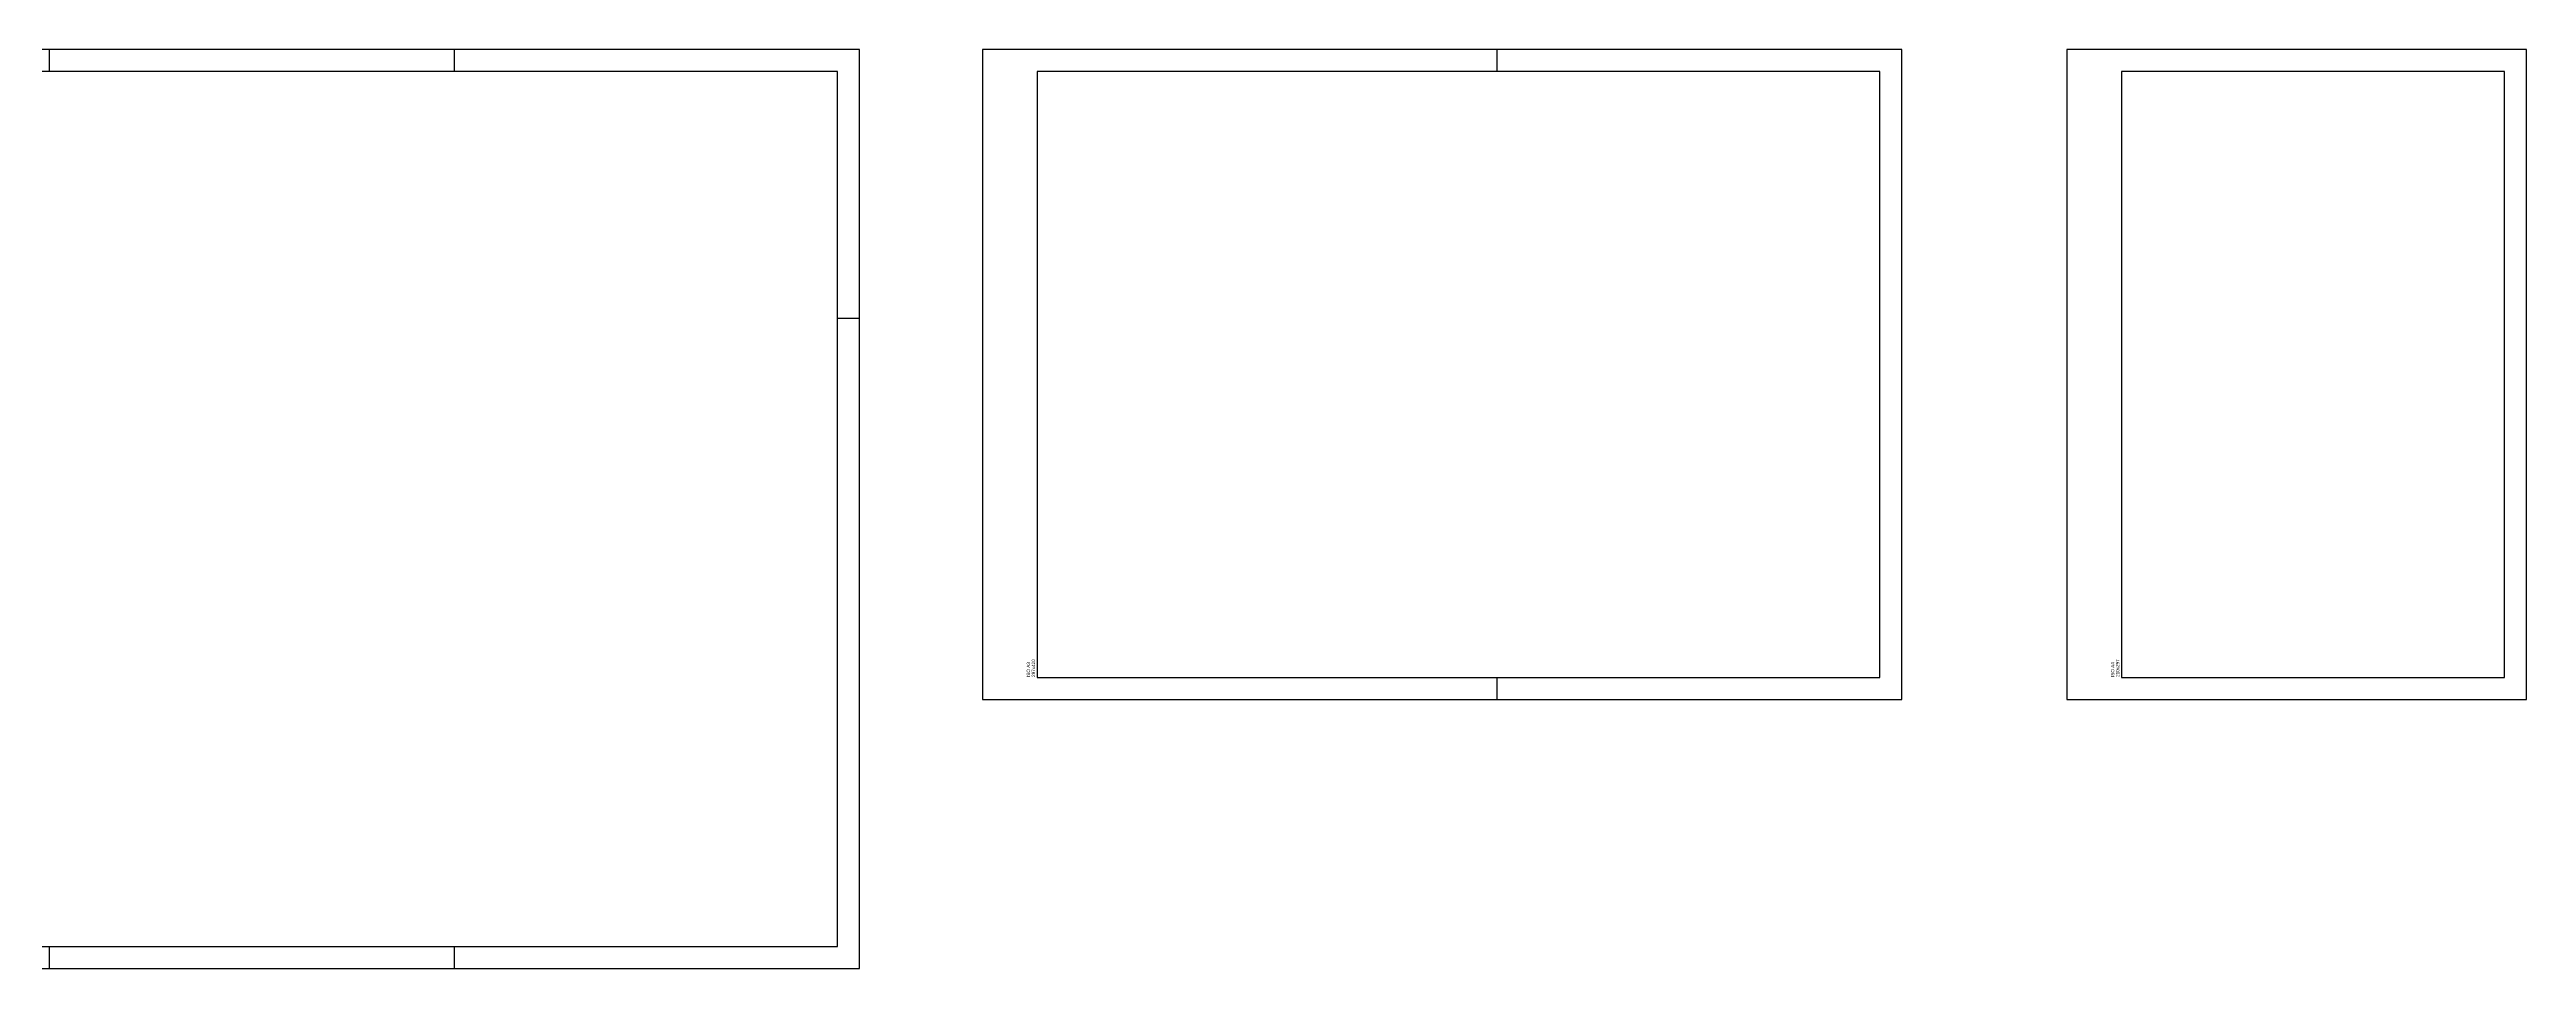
# Model space of a CAD drawing. Header units: millimetres. Extents: x 0 to 687901, y 0 to 346525.
# Drawn here: x 64771 to 93062, y 95975 to 106475 of the extents above; entities that cross this region are included whole.
import ezdxf

# ---------------------------------------------------------------- set-up
doc = ezdxf.new("R2010")
doc.units = ezdxf.units.MM
doc.layers.add('ARQ_Prancha', color=7, linetype='Continuous')
doc.layers.add('ARQ_Prancha lin_grossa', color=111, linetype='Continuous')
doc.styles.add('DES-ROMANS', font='arial.ttf')

msp = doc.modelspace()

# ---------------------------------------------------------------- linework, layer by layer
at = {"layer": 'ARQ_Prancha'}
for p, q in [((64771, 106225), (64771, 106475)), ((69396, 106225), (69396, 106475)), ((74021, 106475), (73771, 106475)), ((81303, 106475), (81303, 106225)), ((74021, 103400), (73771, 103400)), ((81303, 99300), (81303, 99050)), ((64771, 95975), (64771, 96225)), ((69396, 95975), (69396, 96225))]:
    msp.add_line(p, q, dxfattribs=at)
for points in [[(59171, 95975), (74021, 95975), (74021, 106475), (59171, 106475)], [(75428, 99050), (85928, 99050), (85928, 106475), (75428, 106475)], [(87812, 99050), (93062, 99050), (93062, 106475), (87812, 106475)]]:
    msp.add_lwpolyline(points, close=True, dxfattribs=at)
at = {"layer": 'ARQ_Prancha lin_grossa'}
for points in [[(73771, 96225), (73771, 106225), (59796, 106225), (59796, 96225), (73771, 96225)], [(85678, 99300), (85678, 106225), (76053, 106225), (76053, 99300), (85678, 99300)], [(92812, 99300), (92812, 106225), (88437, 106225), (88437, 99300), (92812, 99300)]]:
    msp.add_lwpolyline(points, close=True, dxfattribs=at)

# ---------------------------------------------------------------- texts
at = {"layer": 'ARQ_Prancha', "style": 'DES-ROMANS'}
for s, p in [('ISO A3', (75970, 99306)), ('297x420', (76027, 99306)), ('ISO A4', (88354, 99306)), ('210x297', (88411, 99306))]:
    msp.add_text(s, height=37.5, rotation=90, dxfattribs=at).set_placement(p)

doc.saveas('drawing.dxf')
